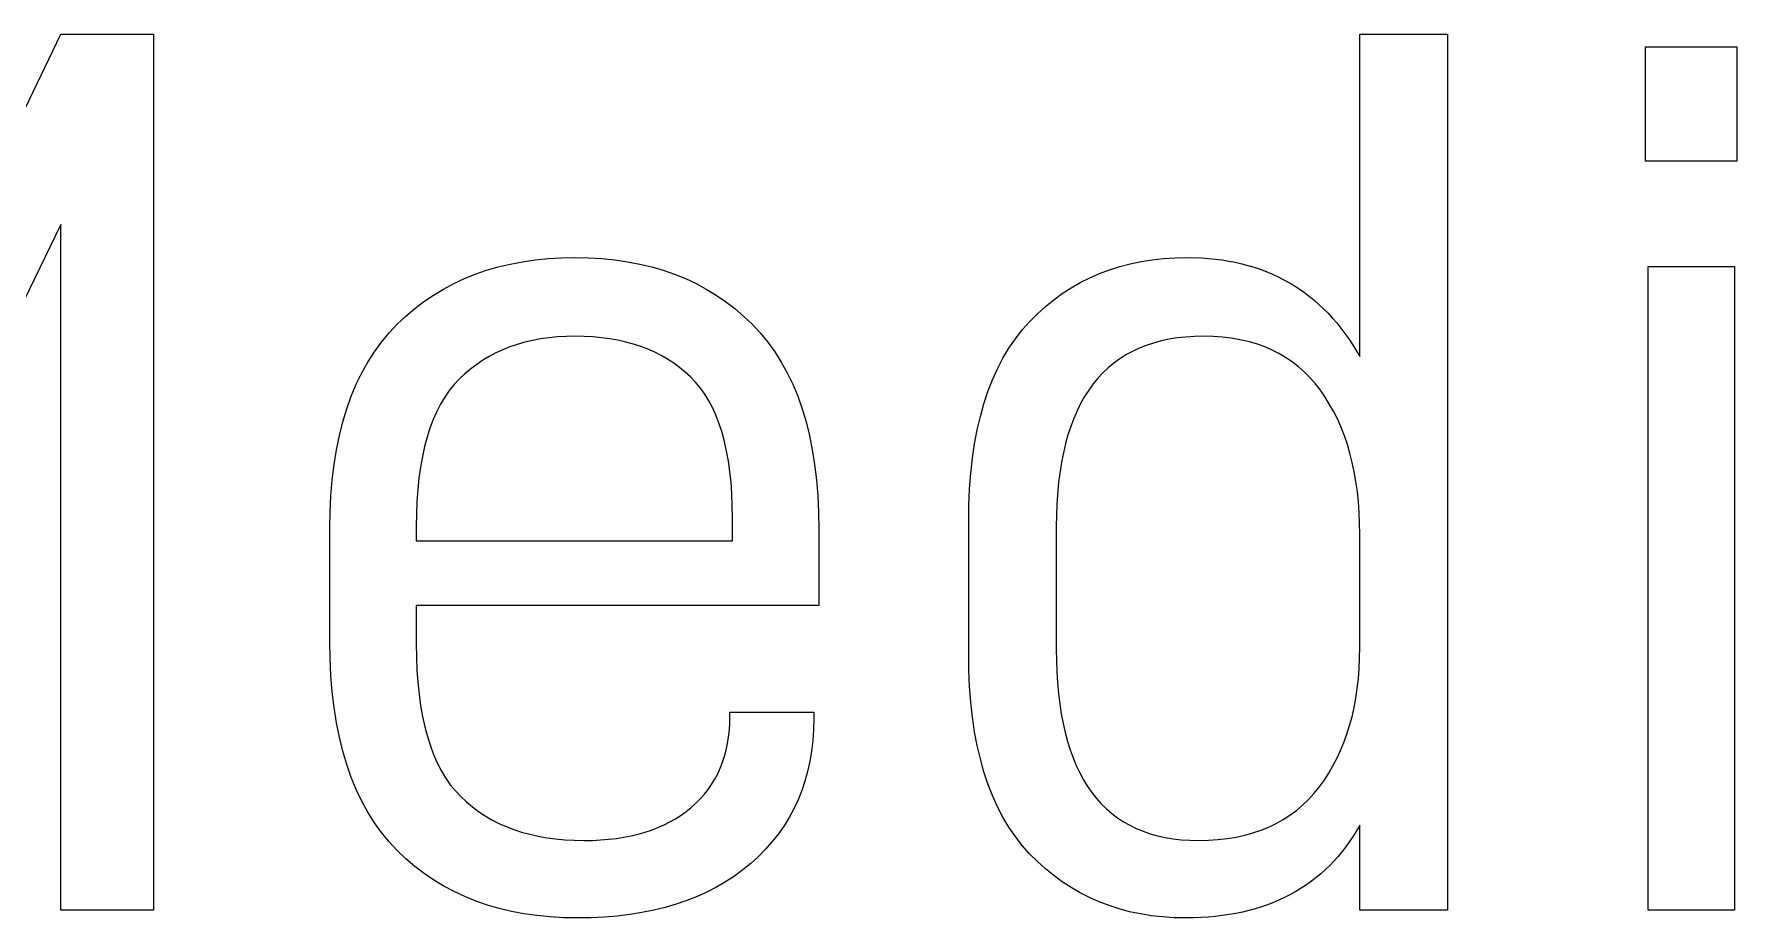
# Model space of a CAD drawing. Header units: millimetres. Extents: x 120 to 180, y -156 to -28.
# Drawn here: x 154.52 to 158.068, y -100.921 to -99.079 of the extents above; entities that cross this region are included whole.
import ezdxf

# ---------------------------------------------------------------- set-up
doc = ezdxf.new("R2010")
doc.units = ezdxf.units.MM
doc.layers.add('F.Silkscreen', color=41, linetype='CONTINUOUS', true_color=0xf2eda1)

msp = doc.modelspace()

# ---------------------------------------------------------------- linework, layer by layer
at = {"layer": 'F.Silkscreen', "linetype": 'CONTINUOUS'}
for p, q in [((153.985813, -100.309564), (154.575836, -99.079255)), ((154.575836, -99.079255), (154.768981, -99.079255)), ((154.768981, -99.079255), (154.768981, -100.904886)), ((157.282523, -99.751304), (157.282523, -99.079255)), ((157.282523, -99.079255), (157.465087, -99.079255)), ((157.465087, -99.079255), (157.465087, -100.904886)), ((157.877834, -99.343827), (157.877834, -99.105698)), ((157.877834, -99.105698), (158.068336, -99.105698)), ((158.068336, -99.105698), (158.068336, -99.343827)), ((158.068336, -99.343827), (157.877834, -99.343827)), ((154.575836, -99.476113), (154.059898, -100.539746)), ((154.575836, -100.904886), (154.575836, -99.476113)), ((155.487386, -99.564454), (155.5123, -99.558488)), ((155.5123, -99.558488), (155.537916, -99.553606)), ((155.537916, -99.553606), (155.564234, -99.549809)), ((155.564234, -99.549809), (155.591255, -99.547097)), ((155.591255, -99.547097), (155.618976, -99.54547)), ((155.618976, -99.54547), (155.647399, -99.544928)), ((155.647399, -99.544928), (155.675815, -99.54547)), ((155.675815, -99.54547), (155.703518, -99.547097)), ((155.703518, -99.547097), (155.730508, -99.549809)), ((155.730508, -99.549809), (155.756785, -99.553606)), ((155.756785, -99.553606), (155.782349, -99.558488)), ((155.782349, -99.558488), (155.8072, -99.564454)), ((156.782257, -99.563711), (156.804209, -99.557971)), ((156.804209, -99.557971), (156.826742, -99.553276)), ((156.826742, -99.553276), (156.849857, -99.549624)), ((156.849857, -99.549624), (156.873554, -99.547015)), ((156.873554, -99.547015), (156.897833, -99.54545)), ((156.897833, -99.54545), (156.922695, -99.544928)), ((156.922695, -99.544928), (156.952611, -99.545734)), ((156.952611, -99.545734), (156.967199, -99.546742)), ((156.967199, -99.546742), (156.98154, -99.548152)), ((156.98154, -99.548152), (156.995635, -99.549966)), ((156.995635, -99.549966), (157.009483, -99.552183)), ((157.009483, -99.552183), (157.023083, -99.554802)), ((157.023083, -99.554802), (157.036437, -99.557825)), ((157.036437, -99.557825), (157.049543, -99.561251)), ((155.394766, -99.599174), (155.416865, -99.588866)), ((155.416865, -99.588866), (155.439669, -99.579644)), ((155.439669, -99.579644), (155.463176, -99.571506)), ((155.463176, -99.571506), (155.487386, -99.564454)), ((155.8072, -99.564454), (155.831338, -99.571506)), ((155.831338, -99.571506), (155.854763, -99.579644)), ((155.854763, -99.579644), (155.877475, -99.588866)), ((155.877475, -99.588866), (155.899473, -99.599174)), ((156.700251, -99.597105), (156.719883, -99.587191)), ((156.719883, -99.587191), (156.740094, -99.578321)), ((156.740094, -99.578321), (156.760885, -99.570494)), ((156.760885, -99.570494), (156.782257, -99.563711)), ((157.049543, -99.561251), (157.062402, -99.56508)), ((157.062402, -99.56508), (157.075014, -99.569312)), ((157.075014, -99.569312), (157.087378, -99.573947)), ((157.087378, -99.573947), (157.099494, -99.578985)), ((157.099494, -99.578985), (157.111363, -99.584426)), ((157.111363, -99.584426), (157.122983, -99.59027)), ((157.122983, -99.59027), (157.134356, -99.596518)), ((157.883125, -100.904886), (157.883125, -99.563424)), ((157.883125, -99.563424), (158.063049, -99.563424)), ((158.063049, -99.563424), (158.063049, -100.904886)), ((155.332699, -99.636613), (155.352683, -99.623048)), ((155.352683, -99.623048), (155.373372, -99.610568)), ((155.373372, -99.610568), (155.394766, -99.599174)), ((155.899473, -99.599174), (155.920759, -99.610568)), ((155.920759, -99.610568), (155.941331, -99.623048)), ((155.941331, -99.623048), (155.961191, -99.636613)), ((156.644827, -99.633112), (156.662724, -99.620066)), ((156.662724, -99.620066), (156.681198, -99.608064)), ((156.681198, -99.608064), (156.700251, -99.597105)), ((157.134356, -99.596518), (157.145481, -99.603168)), ((157.145481, -99.603168), (157.156358, -99.610222)), ((157.156358, -99.610222), (157.166987, -99.617679)), ((157.166987, -99.617679), (157.177367, -99.625539)), ((157.177367, -99.625539), (157.187499, -99.633802)), ((155.29485, -99.667002), (155.313421, -99.651264)), ((155.313421, -99.651264), (155.332699, -99.636613)), ((155.961191, -99.636613), (155.980337, -99.651264)), ((155.980337, -99.651264), (155.99877, -99.667002)), ((156.594604, -99.678515), (156.610768, -99.662337)), ((156.610768, -99.662337), (156.627509, -99.647202)), ((156.627509, -99.647202), (156.644827, -99.633112)), ((157.187499, -99.633802), (157.197382, -99.642468)), ((157.197382, -99.642468), (157.207016, -99.651537)), ((157.207016, -99.651537), (157.216402, -99.66101)), ((157.216402, -99.66101), (157.225539, -99.670885)), ((155.260018, -99.701769), (155.276985, -99.683825)), ((155.276985, -99.683825), (155.29485, -99.667002)), ((155.99877, -99.667002), (156.01649, -99.683825)), ((156.01649, -99.683825), (156.033311, -99.701769)), ((156.56484, -99.714264), (156.579226, -99.695806)), ((156.579226, -99.695806), (156.594604, -99.678515)), ((157.225539, -99.670885), (157.234428, -99.681164)), ((157.234428, -99.681164), (157.243067, -99.691846)), ((157.243067, -99.691846), (157.251457, -99.702931)), ((155.229361, -99.741163), (155.244143, -99.720882)), ((155.244143, -99.720882), (155.260018, -99.701769)), ((155.511833, -99.73112), (155.497026, -99.737005)), ((155.527114, -99.725928), (155.511833, -99.73112)), ((155.54287, -99.721428), (155.527114, -99.725928)), ((155.559101, -99.717621), (155.54287, -99.721428)), ((155.575808, -99.714505), (155.559101, -99.717621)), ((155.592991, -99.712082), (155.575808, -99.714505)), ((155.61065, -99.710352), (155.592991, -99.712082)), ((155.628786, -99.709313), (155.61065, -99.710352)), ((155.647399, -99.708967), (155.628786, -99.709313)), ((155.666338, -99.709298), (155.647399, -99.708967)), ((155.684756, -99.710289), (155.666338, -99.709298)), ((155.702654, -99.711942), (155.684756, -99.710289)), ((155.720032, -99.714256), (155.702654, -99.711942)), ((155.736891, -99.717231), (155.720032, -99.714256)), ((155.753231, -99.720868), (155.736891, -99.717231)), ((155.769052, -99.725167), (155.753231, -99.720868)), ((155.784355, -99.730127), (155.769052, -99.725167)), ((155.79914, -99.735749), (155.784355, -99.730127)), ((155.813408, -99.742033), (155.79914, -99.735749)), ((156.033311, -99.701769), (156.049047, -99.720882)), ((156.049047, -99.720882), (156.063697, -99.741163)), ((156.539045, -99.75468), (156.551447, -99.733888)), ((156.551447, -99.733888), (156.56484, -99.714264)), ((156.822848, -99.733771), (156.808763, -99.740359)), ((156.837533, -99.727957), (156.822848, -99.733771)), ((156.852816, -99.722919), (156.837533, -99.727957)), ((156.868697, -99.718656), (156.852816, -99.722919)), ((156.885178, -99.715168), (156.868697, -99.718656)), ((156.902256, -99.712455), (156.885178, -99.715168)), ((156.919934, -99.710517), (156.902256, -99.712455)), ((156.93821, -99.709355), (156.919934, -99.710517)), ((156.957084, -99.708967), (156.93821, -99.709355)), ((156.976963, -99.709406), (156.957084, -99.708967)), ((156.996215, -99.710724), (156.976963, -99.709406)), ((157.014843, -99.712921), (156.996215, -99.710724)), ((157.032847, -99.715995), (157.014843, -99.712921)), ((157.050228, -99.719949), (157.032847, -99.715995)), ((157.066986, -99.724781), (157.050228, -99.719949)), ((157.083122, -99.730491), (157.066986, -99.724781)), ((157.098638, -99.73708), (157.083122, -99.730491)), ((157.251457, -99.702931), (157.259597, -99.71442)), ((157.259597, -99.71442), (157.267489, -99.726311)), ((157.267489, -99.726311), (157.275131, -99.738606)), ((155.203073, -99.785232), (155.215671, -99.762613)), ((155.215671, -99.762613), (155.229361, -99.741163)), ((155.442534, -99.767465), (155.430093, -99.776811)), ((155.455448, -99.758812), (155.442534, -99.767465)), ((155.468834, -99.75085), (155.455448, -99.758812)), ((155.482693, -99.743581), (155.468834, -99.75085)), ((155.497026, -99.737005), (155.482693, -99.743581)), ((155.827159, -99.748979), (155.813408, -99.742033)), ((155.840393, -99.756586), (155.827159, -99.748979)), ((155.853111, -99.764857), (155.840393, -99.756586)), ((155.865313, -99.773789), (155.853111, -99.764857)), ((156.063697, -99.741163), (156.077262, -99.762613)), ((156.077262, -99.762613), (156.089742, -99.785232)), ((156.527636, -99.77664), (156.539045, -99.75468)), ((156.7701, -99.764775), (156.75841, -99.774464)), ((156.782388, -99.755861), (156.7701, -99.764775)), ((156.795276, -99.747723), (156.782388, -99.755861)), ((156.808763, -99.740359), (156.795276, -99.747723)), ((157.113533, -99.744548), (157.098638, -99.73708)), ((157.127809, -99.752894), (157.113533, -99.744548)), ((157.141467, -99.762119), (157.127809, -99.752894)), ((157.154506, -99.772222), (157.141467, -99.762119)), ((157.275131, -99.738606), (157.282523, -99.751304)), ((155.19157, -99.809018), (155.203073, -99.785232)), ((155.406627, -99.79758), (155.395719, -99.809174)), ((155.418124, -99.786849), (155.406627, -99.79758)), ((155.430093, -99.776811), (155.418124, -99.786849)), ((155.877, -99.783384), (155.865313, -99.773789)), ((155.888172, -99.793641), (155.877, -99.783384)), ((155.898745, -99.804709), (155.888172, -99.793641)), ((155.908635, -99.816749), (155.898745, -99.804709)), ((156.089742, -99.785232), (156.101136, -99.809018)), ((156.507792, -99.82406), (156.517218, -99.799766)), ((156.517218, -99.799766), (156.527636, -99.77664)), ((156.736827, -99.796167), (156.726934, -99.808182)), ((156.747319, -99.784928), (156.736827, -99.796167)), ((156.75841, -99.774464), (156.747319, -99.784928)), ((157.166929, -99.783204), (157.154506, -99.772222)), ((157.178736, -99.795064), (157.166929, -99.783204)), ((157.189927, -99.807803), (157.178736, -99.795064)), ((155.171844, -99.860096), (155.18116, -99.833973)), ((155.18116, -99.833973), (155.19157, -99.809018)), ((155.376023, -99.835432), (155.367234, -99.850095)), ((155.385518, -99.821792), (155.376023, -99.835432)), ((155.395719, -99.809174), (155.385518, -99.821792)), ((155.917844, -99.82976), (155.908635, -99.816749)), ((155.926371, -99.843743), (155.917844, -99.82976)), ((156.101136, -99.809018), (156.111446, -99.833973)), ((156.111446, -99.833973), (156.12067, -99.860096)), ((156.499359, -99.849521), (156.507792, -99.82406)), ((156.708947, -99.834535), (156.700851, -99.848875)), ((156.717641, -99.820971), (156.708947, -99.834535)), ((156.726934, -99.808182), (156.717641, -99.820971)), ((157.200504, -99.821421), (157.189927, -99.807803)), ((157.21045, -99.835766), (157.200504, -99.821421)), ((157.219752, -99.850701), (157.21045, -99.835766)), ((155.163623, -99.887388), (155.171844, -99.860096)), ((155.35915, -99.86578), (155.351771, -99.882489)), ((155.367234, -99.850095), (155.35915, -99.86578)), ((155.934215, -99.858698), (155.926371, -99.843743)), ((155.941377, -99.874624), (155.934215, -99.858698)), ((155.947857, -99.891522), (155.941377, -99.874624)), ((156.12067, -99.860096), (156.128809, -99.887388)), ((156.485468, -99.903945), (156.491918, -99.876149)), ((156.491918, -99.876149), (156.499359, -99.849521)), ((156.693356, -99.86399), (156.686459, -99.87988)), ((156.700851, -99.848875), (156.693356, -99.86399)), ((157.22841, -99.866226), (157.219752, -99.850701)), ((157.236424, -99.882341), (157.22841, -99.866226)), ((155.156496, -99.915848), (155.163623, -99.887388)), ((155.345096, -99.90022), (155.339126, -99.918974)), ((155.351771, -99.882489), (155.345096, -99.90022)), ((155.953655, -99.909392), (155.947857, -99.891522)), ((155.958771, -99.928233), (155.953655, -99.909392)), ((156.128809, -99.887388), (156.135862, -99.915848)), ((156.480011, -99.932909), (156.485468, -99.903945)), ((156.680163, -99.896545), (156.674465, -99.913985)), ((156.686459, -99.87988), (156.680163, -99.896545)), ((157.243795, -99.899046), (157.236424, -99.882341)), ((157.250523, -99.916341), (157.243795, -99.899046)), ((155.145529, -99.976271), (155.150465, -99.945476)), ((155.150465, -99.945476), (155.156496, -99.915848)), ((155.333859, -99.93875), (155.329296, -99.95955)), ((155.339126, -99.918974), (155.333859, -99.93875)), ((155.963205, -99.948046), (155.958771, -99.928233)), ((155.966956, -99.968831), (155.963205, -99.948046)), ((156.135862, -99.915848), (156.141831, -99.945476)), ((156.141831, -99.945476), (156.146714, -99.976271)), ((156.475547, -99.96304), (156.480011, -99.932909)), ((156.669367, -99.9322), (156.66097, -99.970955)), ((156.674465, -99.913985), (156.669367, -99.9322)), ((157.256608, -99.934226), (157.250523, -99.916341)), ((157.262051, -99.9527), (157.256608, -99.934226)), ((155.14169, -100.008235), (155.145529, -99.976271)), ((155.325436, -99.981372), (155.322279, -100.004217)), ((155.329296, -99.95955), (155.325436, -99.981372)), ((155.970026, -99.990587), (155.966956, -99.968831)), ((156.146714, -99.976271), (156.150512, -100.008235)), ((156.472074, -99.994339), (156.475547, -99.96304)), ((156.66097, -99.970955), (156.654972, -100.012812)), ((157.266853, -99.971764), (157.262051, -99.9527)), ((157.271013, -99.991418), (157.266853, -99.971764)), ((155.138947, -100.041367), (155.14169, -100.008235)), ((155.322279, -100.004217), (155.319824, -100.028085)), ((155.972413, -100.013315), (155.970026, -99.990587)), ((155.974118, -100.037015), (155.972413, -100.013315)), ((156.150512, -100.008235), (156.153225, -100.041367)), ((156.469593, -100.026805), (156.472074, -99.994339)), ((156.654972, -100.012812), (156.651372, -100.057768)), ((157.274531, -100.011661), (157.271013, -99.991418)), ((157.27741, -100.032494), (157.274531, -100.011661)), ((155.137301, -100.075667), (155.138947, -100.041367)), ((155.318071, -100.052976), (155.317019, -100.078889)), ((155.319824, -100.028085), (155.318071, -100.052976)), ((155.975141, -100.061686), (155.974118, -100.037015)), ((156.153225, -100.041367), (156.154852, -100.075667)), ((156.468105, -100.060439), (156.469593, -100.026805)), ((157.279648, -100.053916), (157.27741, -100.032494)), ((157.281246, -100.075928), (157.279648, -100.053916)), ((155.136835, -100.105825), (155.137301, -100.075667)), ((155.317019, -100.078889), (155.316669, -100.105825)), ((155.975482, -100.087329), (155.975141, -100.061686)), ((155.975482, -100.134941), (155.975482, -100.087329)), ((156.154852, -100.075667), (156.155395, -100.111135)), ((156.467609, -100.095241), (156.468105, -100.060439)), ((156.651372, -100.057768), (156.650173, -100.105825)), ((157.282204, -100.098529), (157.281246, -100.075928)), ((155.136752, -100.111135), (155.136835, -100.105825)), ((155.136752, -100.343954), (155.136752, -100.111135)), ((155.316669, -100.105825), (155.316669, -100.134941)), ((156.155395, -100.111135), (156.155395, -100.269864)), ((156.467609, -100.105825), (156.467609, -100.095241)), ((156.467609, -100.370397), (156.467609, -100.105825)), ((156.650173, -100.105825), (156.650173, -100.359848)), ((157.282523, -100.121719), (157.282204, -100.098529)), ((157.282523, -100.357176), (157.282523, -100.121719)), ((155.316669, -100.134941), (155.975482, -100.134941)), ((156.155395, -100.269864), (155.316669, -100.269864)), ((155.316669, -100.269864), (155.316669, -100.349264)), ((155.137301, -100.380385), (155.136752, -100.343954)), ((155.316669, -100.349264), (155.317032, -100.377169)), ((156.468105, -100.405205), (156.467609, -100.370397)), ((156.650173, -100.359848), (156.650462, -100.384426)), ((157.282192, -100.379396), (157.282523, -100.357176)), ((155.138947, -100.415597), (155.137301, -100.380385)), ((155.317032, -100.377169), (155.318119, -100.40401)), ((155.318119, -100.40401), (155.319932, -100.429788)), ((156.469593, -100.438845), (156.468105, -100.405205)), ((156.650462, -100.384426), (156.651329, -100.408224)), ((156.651329, -100.408224), (156.652775, -100.431242)), ((157.279539, -100.422226), (157.281197, -100.40108)), ((157.281197, -100.40108), (157.282192, -100.379396)), ((155.14169, -100.44959), (155.138947, -100.415597)), ((155.319932, -100.429788), (155.322469, -100.454503)), ((156.472074, -100.471315), (156.469593, -100.438845)), ((156.652775, -100.431242), (156.654799, -100.45348)), ((157.274238, -100.462906), (157.27722, -100.442834)), ((157.27722, -100.442834), (157.279539, -100.422226)), ((155.145529, -100.482364), (155.14169, -100.44959)), ((155.322469, -100.454503), (155.32573, -100.478154)), ((155.32573, -100.478154), (155.329715, -100.50074)), ((156.475547, -100.502618), (156.472074, -100.471315)), ((156.654799, -100.45348), (156.657402, -100.474937)), ((156.657402, -100.474937), (156.660583, -100.495614)), ((157.270594, -100.48244), (157.274238, -100.462906)), ((155.150465, -100.513919), (155.145529, -100.482364)), ((155.156496, -100.544254), (155.150465, -100.513919)), ((155.329715, -100.50074), (155.334422, -100.522263)), ((155.968927, -100.529653), (155.969875, -100.515056)), ((155.969875, -100.515056), (155.970191, -100.500046)), ((155.970191, -100.500046), (155.970191, -100.492134)), ((155.970191, -100.492134), (156.144817, -100.492134)), ((156.144817, -100.505356), (156.144305, -100.528545)), ((156.144817, -100.492134), (156.144817, -100.505356)), ((156.480011, -100.532752), (156.475547, -100.502618)), ((156.660583, -100.495614), (156.664342, -100.515511)), ((156.664342, -100.515511), (156.668681, -100.534627)), ((157.261324, -100.519896), (157.266289, -100.501436)), ((157.266289, -100.501436), (157.270594, -100.48244)), ((155.163623, -100.573369), (155.156496, -100.544254)), ((155.334422, -100.522263), (155.339853, -100.542721)), ((155.339853, -100.542721), (155.346006, -100.562116)), ((155.965135, -100.557605), (155.967346, -100.543836)), ((155.967346, -100.543836), (155.968927, -100.529653)), ((156.14277, -100.551157), (156.140212, -100.573191)), ((156.144305, -100.528545), (156.14277, -100.551157)), ((156.485468, -100.561717), (156.480011, -100.532752)), ((156.668681, -100.534627), (156.673597, -100.552963)), ((157.249411, -100.555202), (157.255698, -100.537818)), ((157.255698, -100.537818), (157.261324, -100.519896)), ((155.171844, -100.601265), (155.163623, -100.573369)), ((155.346006, -100.562116), (155.352881, -100.580445)), ((155.352881, -100.580445), (155.360478, -100.59771)), ((155.954715, -100.59643), (155.958819, -100.583902)), ((155.958819, -100.583902), (155.962292, -100.57096)), ((155.962292, -100.57096), (155.965135, -100.557605)), ((156.140212, -100.573191), (156.136631, -100.594646)), ((156.491918, -100.589514), (156.485468, -100.561717)), ((156.673597, -100.552963), (156.679093, -100.570519)), ((156.679093, -100.570519), (156.685167, -100.587295)), ((156.685167, -100.587295), (156.69182, -100.603291)), ((157.23486, -100.58836), (157.242465, -100.57205)), ((157.242465, -100.57205), (157.249411, -100.555202)), ((155.18116, -100.627941), (155.171844, -100.601265)), ((155.360478, -100.59771), (155.368797, -100.61391)), ((155.368797, -100.61391), (155.377836, -100.629045)), ((155.938628, -100.631531), (155.94462, -100.620244)), ((155.94462, -100.620244), (155.949982, -100.608544)), ((155.949982, -100.608544), (155.954715, -100.59643)), ((156.132026, -100.615524), (156.126399, -100.635823)), ((156.136631, -100.594646), (156.132026, -100.615524)), ((156.499359, -100.616143), (156.491918, -100.589514)), ((156.507792, -100.641604), (156.499359, -100.616143)), ((156.69182, -100.603291), (156.699052, -100.618506)), ((156.699052, -100.618506), (156.706863, -100.632941)), ((157.208092, -100.634065), (157.217673, -100.619368)), ((157.217673, -100.619368), (157.226596, -100.604132)), ((157.226596, -100.604132), (157.23486, -100.58836)), ((155.19157, -100.653397), (155.18116, -100.627941)), ((155.203073, -100.677633), (155.19157, -100.653397)), ((155.377836, -100.629045), (155.387595, -100.643115)), ((155.387595, -100.643115), (155.398075, -100.656119)), ((155.398075, -100.656119), (155.409274, -100.668058)), ((155.916884, -100.662909), (155.92476, -100.652863)), ((155.92476, -100.652863), (155.932008, -100.642404)), ((155.932008, -100.642404), (155.938628, -100.631531)), ((156.119748, -100.655544), (156.112074, -100.674687)), ((156.126399, -100.635823), (156.119748, -100.655544)), ((156.517218, -100.665897), (156.507792, -100.641604)), ((156.706863, -100.632941), (156.715253, -100.646595)), ((156.715253, -100.646595), (156.724222, -100.65947)), ((157.186964, -100.661684), (157.197852, -100.648226)), ((157.197852, -100.648226), (157.208092, -100.634065)), ((155.215671, -100.70065), (155.203073, -100.677633)), ((155.409274, -100.668058), (155.421115, -100.679114)), ((155.421115, -100.679114), (155.433519, -100.689457)), ((155.433519, -100.689457), (155.446486, -100.699085)), ((155.87918, -100.698892), (155.889495, -100.690563)), ((155.889495, -100.690563), (155.899252, -100.681759)), ((155.899252, -100.681759), (155.908381, -100.672541)), ((155.908381, -100.672541), (155.916884, -100.662909)), ((156.103377, -100.693251), (156.093656, -100.711236)), ((156.112074, -100.674687), (156.103377, -100.693251)), ((156.527636, -100.689021), (156.517218, -100.665897)), ((156.539045, -100.710977), (156.527636, -100.689021)), ((156.724222, -100.65947), (156.733769, -100.671564)), ((156.733769, -100.671564), (156.743896, -100.682878)), ((156.743896, -100.682878), (156.754602, -100.693411)), ((156.754602, -100.693411), (156.765888, -100.703164)), ((157.150433, -100.696845), (157.163254, -100.685993)), ((157.163254, -100.685993), (157.175431, -100.674272)), ((157.175431, -100.674272), (157.186964, -100.661684)), ((155.229361, -100.722446), (155.215671, -100.70065)), ((155.244143, -100.743022), (155.229361, -100.722446)), ((155.446486, -100.699085), (155.460016, -100.708001)), ((155.460016, -100.708001), (155.474106, -100.716202)), ((155.474106, -100.716202), (155.488757, -100.72369)), ((155.488757, -100.72369), (155.503968, -100.730465)), ((155.820267, -100.732476), (155.833026, -100.726834)), ((155.833026, -100.726834), (155.845297, -100.720655)), ((155.845297, -100.720655), (155.85708, -100.713938)), ((155.85708, -100.713938), (155.868374, -100.706684)), ((155.868374, -100.706684), (155.87918, -100.698892)), ((156.082913, -100.728643), (156.071147, -100.74547)), ((156.093656, -100.711236), (156.082913, -100.728643)), ((156.551447, -100.731766), (156.539045, -100.710977)), ((156.765888, -100.703164), (156.777752, -100.712137)), ((156.777752, -100.712137), (156.790196, -100.72033)), ((156.790196, -100.72033), (156.803219, -100.727743)), ((156.803219, -100.727743), (156.816821, -100.734375)), ((157.092717, -100.731568), (157.10811, -100.72419)), ((157.10811, -100.72419), (157.12286, -100.715943)), ((157.12286, -100.715943), (157.136968, -100.706828)), ((157.136968, -100.706828), (157.150433, -100.696845)), ((157.282523, -100.72759), (157.275773, -100.739317)), ((157.282523, -100.904886), (157.282523, -100.72759)), ((155.260018, -100.762377), (155.244143, -100.743022)), ((155.276985, -100.780512), (155.260018, -100.762377)), ((155.503968, -100.730465), (155.519737, -100.736527)), ((155.519737, -100.736527), (155.536065, -100.741875)), ((155.536065, -100.741875), (155.55295, -100.74651)), ((155.55295, -100.74651), (155.570391, -100.750431)), ((155.570391, -100.750431), (155.588389, -100.75364)), ((155.588389, -100.75364), (155.606941, -100.756135)), ((155.606941, -100.756135), (155.626047, -100.757918)), ((155.626047, -100.757918), (155.645707, -100.758987)), ((155.645707, -100.758987), (155.66592, -100.759343)), ((155.66592, -100.759343), (155.683538, -100.759075)), ((155.683538, -100.759075), (155.700671, -100.758269)), ((155.700671, -100.758269), (155.717321, -100.756925)), ((155.717321, -100.756925), (155.733485, -100.755045)), ((155.733485, -100.755045), (155.749164, -100.752627)), ((155.749164, -100.752627), (155.764358, -100.749671)), ((155.764358, -100.749671), (155.779065, -100.746178)), ((155.779065, -100.746178), (155.793286, -100.742148)), ((155.793286, -100.742148), (155.80702, -100.737581)), ((155.80702, -100.737581), (155.820267, -100.732476)), ((156.058357, -100.761719), (156.044545, -100.777389)), ((156.071147, -100.74547), (156.058357, -100.761719)), ((156.56484, -100.751386), (156.551447, -100.731766)), ((156.579226, -100.769838), (156.56484, -100.751386)), ((156.816821, -100.734375), (156.831003, -100.740227)), ((156.831003, -100.740227), (156.845765, -100.745299)), ((156.845765, -100.745299), (156.861106, -100.74959)), ((156.861106, -100.74959), (156.877026, -100.753101)), ((156.877026, -100.753101), (156.893527, -100.755832)), ((156.893527, -100.755832), (156.910607, -100.757783)), ((156.910607, -100.757783), (156.928266, -100.758953)), ((156.928266, -100.758953), (156.946506, -100.759343)), ((156.946506, -100.759343), (156.967021, -100.75891)), ((156.967021, -100.75891), (156.986898, -100.757608)), ((156.986898, -100.757608), (157.006135, -100.755438)), ((157.006135, -100.755438), (157.024733, -100.7524)), ((157.024733, -100.7524), (157.04269, -100.748494)), ((157.04269, -100.748494), (157.060007, -100.743721)), ((157.060007, -100.743721), (157.076683, -100.738079)), ((157.076683, -100.738079), (157.092717, -100.731568)), ((157.261363, -100.761684), (157.253704, -100.772325)), ((157.26872, -100.750682), (157.261363, -100.761684)), ((157.275773, -100.739317), (157.26872, -100.750682)), ((155.294871, -100.797495), (155.276985, -100.780512)), ((155.313508, -100.813383), (155.294871, -100.797495)), ((156.029709, -100.792479), (156.013851, -100.80699)), ((156.044545, -100.777389), (156.029709, -100.792479)), ((156.594604, -100.787123), (156.579226, -100.769838)), ((156.610759, -100.803302), (156.594604, -100.787123)), ((157.237479, -100.792522), (157.228915, -100.802078)), ((157.245743, -100.782605), (157.237479, -100.792522)), ((157.253704, -100.772325), (157.245743, -100.782605)), ((155.332893, -100.828174), (155.313508, -100.813383)), ((155.353026, -100.841869), (155.332893, -100.828174)), ((155.979556, -100.833655), (155.961247, -100.845654)), ((155.997091, -100.820767), (155.979556, -100.833655)), ((156.013851, -100.80699), (155.997091, -100.820767)), ((156.627471, -100.818437), (156.610759, -100.803302)), ((156.644742, -100.832529), (156.627471, -100.818437)), ((156.662571, -100.845578), (156.644742, -100.832529)), ((157.201415, -100.828574), (157.191648, -100.836682)), ((157.210882, -100.820103), (157.201415, -100.828574)), ((157.220049, -100.811271), (157.210882, -100.820103)), ((157.228915, -100.802078), (157.220049, -100.811271)), ((155.373906, -100.854468), (155.353026, -100.841869)), ((155.395533, -100.865972), (155.373906, -100.854468)), ((155.417906, -100.876379), (155.395533, -100.865972)), ((155.922303, -100.866983), (155.901668, -100.876315)), ((155.942162, -100.856763), (155.922303, -100.866983)), ((155.961247, -100.845654), (155.942162, -100.856763)), ((156.680958, -100.857582), (156.662571, -100.845578)), ((156.699903, -100.868544), (156.680958, -100.857582)), ((156.719406, -100.878461), (156.699903, -100.868544)), ((157.149589, -100.865498), (157.138328, -100.871797)), ((157.160552, -100.858837), (157.149589, -100.865498)), ((157.171216, -100.851813), (157.160552, -100.858837)), ((157.181582, -100.844429), (157.171216, -100.851813)), ((157.191648, -100.836682), (157.181582, -100.844429)), ((154.768981, -100.904886), (154.575836, -100.904886)), ((155.441024, -100.885691), (155.417906, -100.876379)), ((155.464886, -100.893907), (155.441024, -100.885691)), ((155.489491, -100.901028), (155.464886, -100.893907)), ((155.514839, -100.907053), (155.489491, -100.901028)), ((155.811379, -100.904751), (155.786869, -100.909639)), ((155.835114, -100.898975), (155.811379, -100.904751)), ((155.858074, -100.892311), (155.835114, -100.898975)), ((155.880259, -100.884757), (155.858074, -100.892311)), ((155.901668, -100.876315), (155.880259, -100.884757)), ((156.739467, -100.887335), (156.719406, -100.878461)), ((156.760085, -100.895165), (156.739467, -100.887335)), ((156.781262, -100.901951), (156.760085, -100.895165)), ((156.802997, -100.907694), (156.781262, -100.901951)), ((157.051619, -100.905258), (157.038116, -100.908508)), ((157.064843, -100.901625), (157.051619, -100.905258)), ((157.077788, -100.897609), (157.064843, -100.901625)), ((157.090454, -100.893212), (157.077788, -100.897609)), ((157.102841, -100.888432), (157.090454, -100.893212)), ((157.114949, -100.883269), (157.102841, -100.888432)), ((157.126778, -100.877724), (157.114949, -100.883269)), ((157.138328, -100.871797), (157.126778, -100.877724)), ((157.465087, -100.904886), (157.282523, -100.904886)), ((158.063049, -100.904886), (157.883125, -100.904886)), ((155.540928, -100.911982), (155.514839, -100.907053)), ((155.567759, -100.915816), (155.540928, -100.911982)), ((155.59533, -100.918554), (155.567759, -100.915816)), ((155.623641, -100.920197), (155.59533, -100.918554)), ((155.65269, -100.920745), (155.623641, -100.920197)), ((155.681077, -100.920301), (155.65269, -100.920745)), ((155.708688, -100.918968), (155.681077, -100.920301)), ((155.735523, -100.916747), (155.708688, -100.918968)), ((155.761584, -100.913637), (155.735523, -100.916747)), ((155.786869, -100.909639), (155.761584, -100.913637)), ((156.82529, -100.912392), (156.802997, -100.907694)), ((156.848142, -100.916046), (156.82529, -100.912392)), ((156.871551, -100.918657), (156.848142, -100.916046)), ((156.895518, -100.920223), (156.871551, -100.918657)), ((156.920043, -100.920745), (156.895518, -100.920223)), ((156.93578, -100.920554), (156.920043, -100.920745)), ((156.951237, -100.91998), (156.93578, -100.920554)), ((156.966414, -100.919024), (156.951237, -100.91998)), ((156.981313, -100.917686), (156.966414, -100.919024)), ((156.995933, -100.915965), (156.981313, -100.917686)), ((157.010273, -100.913862), (156.995933, -100.915965)), ((157.024334, -100.911376), (157.010273, -100.913862)), ((157.038116, -100.908508), (157.024334, -100.911376))]:
    msp.add_line(p, q, dxfattribs=at)

doc.saveas('drawing.dxf')
